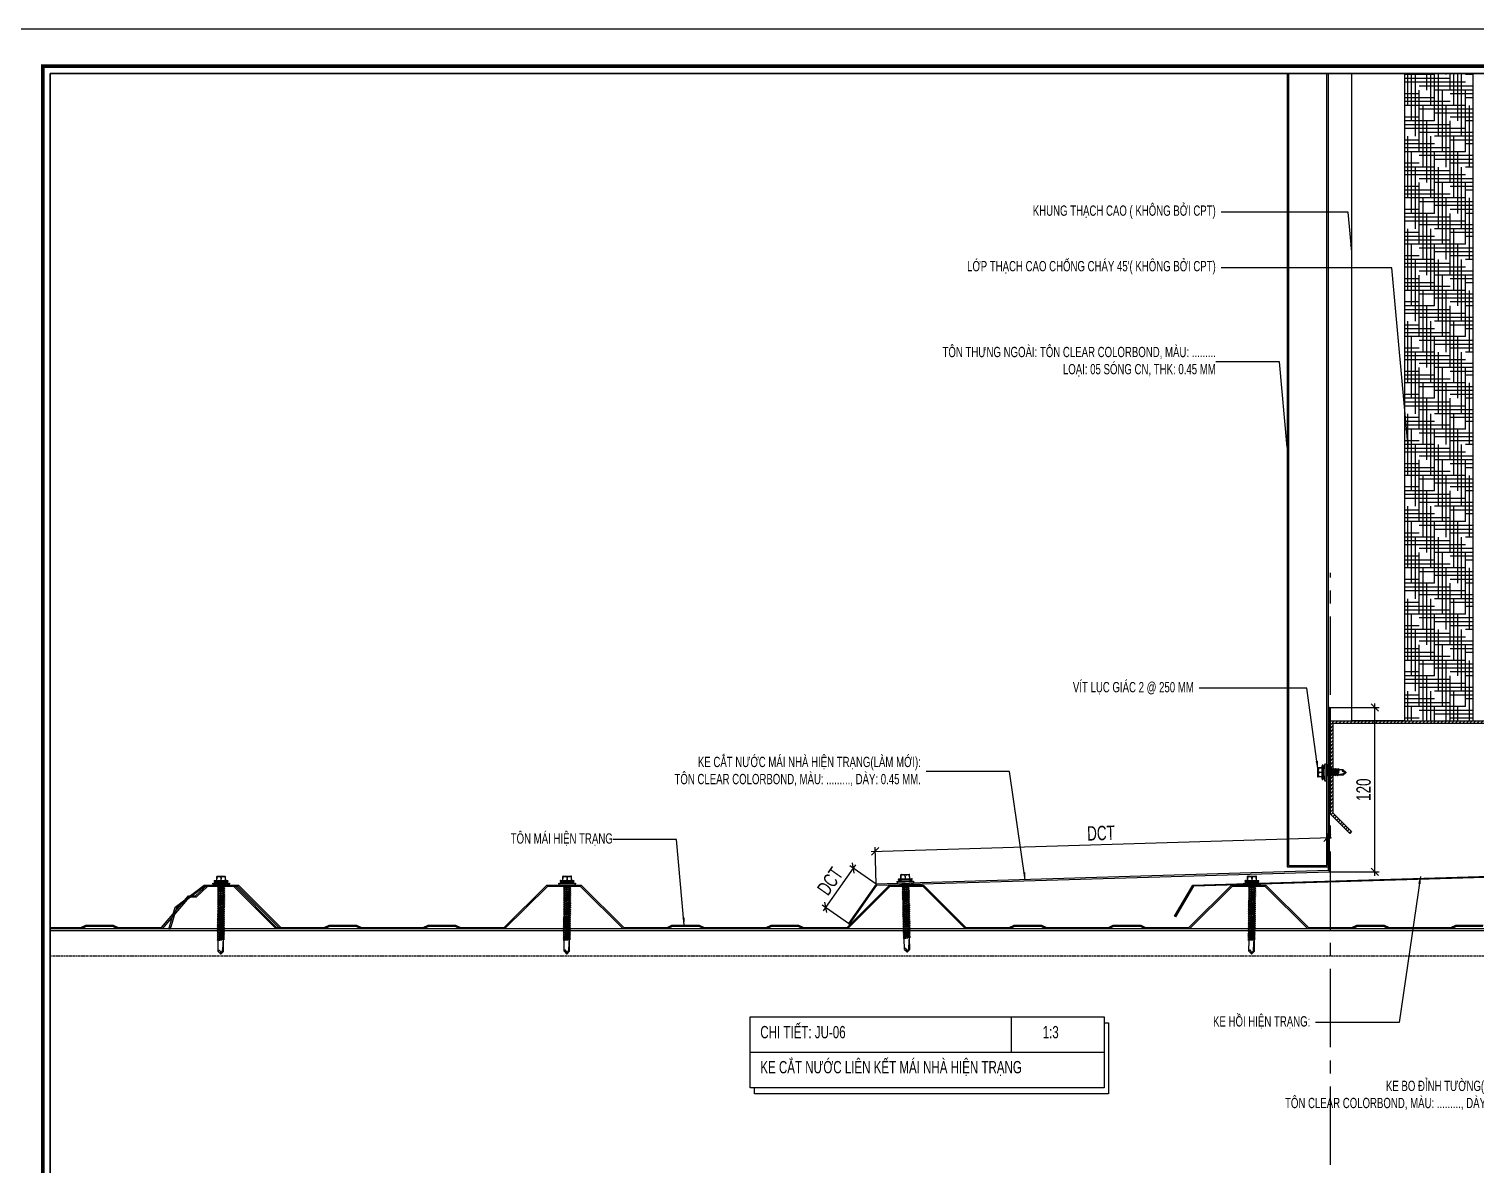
# Model space of a CAD drawing. Header units: inches. Extents: x 315041 to 662841, y -45540 to -35018.
# Drawn here: x 333180.6 to 333532.7, y -36966.4 to -36690 of the extents above; entities that cross this region are included whole.
import ezdxf

# ---------------------------------------------------------------- set-up
doc = ezdxf.new("R2010")
doc.units = ezdxf.units.IN
doc.header["$MEASUREMENT"] = 0
doc.linetypes.add('CENTER2', pattern=[28.575, 19.05, -3.175, 3.175, -3.175])
doc.linetypes.add('HIDDEN', pattern=[0.375, 0.25, -0.125])
for name, color, linetype in [('2', 2, 'Continuous'), ('3', 3, 'Continuous'), ('7', 7, 'Continuous'), ('BAO KHUNG', 31, 'Continuous'), ('flashing', 6, 'Continuous'), ('STRUCTURE', 1, 'Continuous')]:
    doc.layers.add(name, color=color, linetype=linetype)
doc.styles.add('ST1H', font='vnshxh.shx', dxfattribs={"width": 0.7})
doc.dimstyles.new('3', dxfattribs={"dimtxt": 3.5, "dimasz": 1.8, "dimexe": 1, "dimexo": 0, "dimgap": 1, "dimtad": 1, "dimdec": 0, "dimlfac": 3, "dimzin": 0, "dimdsep": 46, "dimtxsty": 'ST1H', "dimblk": 'OBLIQUE', "dimcen": 1, "dimdle": 1, "dimclrd": 8, "dimclre": 8, "dimclrt": 3, "dimadec": 0, "dimazin": 0, "dimtfac": 1, "dimtdec": 0, "dimtix": 1, "dimtofl": 0, "dimtmove": 1, "dimatfit": 3, "dimfxl": 0.18, "dimtolj": 1, "dimtzin": 0, "dimlwd": -1, "dimlwe": -1, "dimarcsym": 1})

# ---------------------------------------------------------------- blocks, each defined once
blk = doc.blocks.new('A$C75D82031')
at = {"layer": '2', "color": 157, "linetype": 'Continuous'}
blk.add_lwpolyline([(0, 420), (594, 420), (594, 0), (0, 0)], close=True, dxfattribs=at)
at = {"layer": '7', "color": 147, "linetype": 'Continuous'}
blk.add_lwpolyline([(12.33, 57.61), (581.67, 57.61), (581.67, 409.19), (12.33, 409.19)], close=True, dxfattribs=at)
at = {"layer": 'BAO KHUNG', "color": 167, "linetype": 'Continuous', "const_width": 0.871}
blk.add_lwpolyline([(10.59, 9.07), (583.41, 9.07), (583.41, 410.93), (10.59, 410.93)], close=True, dxfattribs=at)
blk = doc.blocks.new('_Oblique')
at = {"color": 0, "linetype": 'ByBlock', "lineweight": -2}
blk.add_line((-0.5, -0.5), (0.5, 0.5), dxfattribs=at)
blk = doc.blocks.new('Short_Self_drilling')
at = {"layer": 'STRUCTURE', "color": 1, "linetype": 'Continuous'}
for p, q in [((6.4, 1.7), (-6.4, 1.7)), ((5.1, 3.8), (-5.1, 3.8)), ((-2.6, 2.9), (-5.1, 2.9)), ((-3.4, 3.8), (-3.4, 6.8)), ((3, 7.2), (-3, 7.2)), ((2.6, 2.9), (-2.6, 2.9)), ((-2.1, 2.8), (-2.1, 2.9)), ((6.3, 0), (0, 0)), ((2.2, 2.8), (2.2, 2.9)), ((2.2, -0.5), (2.2, 0)), ((5.1, 2.9), (2.6, 2.9)), ((3.4, 3.8), (3.4, 6.8)), ((3, -1.2), (-2.7, -0.2)), ((3, -2.7), (-2.7, -1.8)), ((3, -4.2), (-2.7, -3.3)), ((3, -5.8), (-2.7, -4.8)), ((3, -7.3), (-2.7, -6.3)), ((-1.9, -8), (-2.7, -7.9)), ((-2.1, -1.4), (-2.1, -0.9)), ((-2.1, -2.9), (-2.1, -2.4)), ((-2.1, -4.4), (-2.1, -3.9)), ((-2.1, -6), (-2.1, -5.4)), ((-2.1, -7.5), (-2.1, -7)), ((-2.1, -12.3), (-2.1, -8.5)), ((3, -8.8), (-1.1, -8.1)), ((2.1, -12.3), (2.1, -9.1)), ((2.2, -2), (2.2, -1.5)), ((2.2, -3.6), (2.2, -3)), ((2.2, -5.1), (2.2, -4.6)), ((2.2, -6.6), (2.2, -6.1)), ((2.2, -8.1), (2.2, -7.6))]:
    blk.add_line(p, q, dxfattribs=at)
blk.add_lwpolyline([(6.4, 1.3), (6.4, 1.7), (2.1, 2.8), (-2.1, 2.8), (-6.4, 1.7), (-6.4, 1.3)], close=True, dxfattribs=at)
for points in [[(-6.4, 1.3, -0.088869), (-6.3, 0), (0, 0)], [(-0.1, 3.8), (-0.3, 6.2, 0.338878), (-3.1, 6.2), (-3.3, 3.8)], [(3.3, 3.8), (3.1, 6.2, 0.338878), (0.3, 6.2), (0.1, 3.8)], [(-0.1, -14), (-1, -12.2, -0.148657), (-1.4, -11.2), (-2, -7.7, -0.815006), (-1.2, -7.8, 0.150833), (-0.8, -8.7)], [(2.1, -12.3), (0.2, -14.2, -0.333596), (-0.2, -14.2), (-2.1, -12.3)], [(2.1, -12.3), (1.7, -11.7, 0.52242), (0.9, -11.7), (-0.2, -14.2)]]:
    blk.add_lwpolyline(points, format="xyb", dxfattribs=at)
for points in [[(3, -1.2), (2.2, -1.5), (-2.1, -0.8), (-2.7, -0.2), (-2.4, 0)], [(3, -2.7), (2.2, -3), (-2.1, -2.4), (-2.7, -1.8), (-2.1, -1.4), (2.2, -2), (3, -2.7)], [(3, -4.2), (2.2, -4.6), (-2.1, -3.9), (-2.7, -3.3), (-2.1, -2.9), (2.2, -3.6), (3, -4.2)], [(3, -5.8), (2.2, -6.1), (-2.1, -5.4), (-2.7, -4.8), (-2.1, -4.4), (2.2, -5.1), (3, -5.8)], [(3, -7.3), (2.2, -7.6), (-2.1, -7), (-2.7, -6.3), (-2.1, -6), (2.2, -6.6), (3, -7.3)], [(-1.8, -8.5), (-2.1, -8.5), (-2.7, -7.9), (-2.1, -7.5), (-1.8, -7.5)], [(-1.3, -7.6), (2.2, -8.1), (3, -8.8)], [(-1.2, 0), (2.2, -0.5), (3, -1.2)], [(3, -8.8), (2.2, -9.1), (-0.8, -8.7)]]:
    blk.add_lwpolyline(points, dxfattribs=at)
for centre, radius, start, end in [((-5, 3.3), 0.455, 109.7949, 250.2674), ((-3, 6.8), 0.429, 90.0311, 180.0311), ((3, 6.8), 0.429, 0.0311, 90.0311), ((5.1, 3.3), 0.435, 279.7276, 80.3347), ((10, 0.2), 3.74, 162.2963, 182.6103)]:
    blk.add_arc(centre, radius, start, end, dxfattribs=at)
blk = doc.blocks.new('A$C26A6701F')
at = {"layer": 'STRUCTURE', "color": 1, "linetype": 'Continuous'}
for p, q in [((0.4, 17.84), (3.6, 17.84)), ((0.93, 17.84), (0.93, 18.77)), ((0.97, 17.84), (1.03, 18.61)), ((1.07, 18.91), (2.93, 18.91)), ((1.91, 18.61), (1.97, 17.84)), ((2.04, 17.84), (2.1, 18.61)), ((2.97, 18.61), (3.04, 17.84)), ((3.07, 17.84), (3.07, 18.77)), ((0, 17.21), (1.33, 17.54)), ((0, 17.08), (0, 17.21)), ((0, 17.21), (4, 17.21)), ((4, 17.08), (0, 17.08)), ((3.94, 16.71), (0.06, 16.71)), ((0.4, 17.57), (1.2, 17.57)), ((1.12, 14.3), (2.9, 14.57)), ((1.39, 14.5), (1.12, 14.3)), ((1.12, 14.3), (1.38, 14.19)), ((1.12, 13.82), (2.9, 14.1)), ((1.13, 15.25), (2.9, 15.52)), ((1.39, 15.45), (1.13, 15.25)), ((1.13, 15.25), (1.39, 15.14)), ((1.13, 14.77), (2.9, 15.05)), ((1.39, 14.98), (1.13, 14.77)), ((1.13, 14.77), (1.39, 14.66)), ((1.19, 16.71), (1.14, 16.67)), ((1.14, 16.67), (1.4, 16.71)), ((1.14, 16.67), (1.4, 16.56)), ((1.14, 16.2), (2.91, 16.47)), ((1.4, 16.4), (1.14, 16.2)), ((1.14, 16.2), (1.39, 16.09)), ((1.14, 15.72), (2.91, 16)), ((1.4, 15.93), (1.14, 15.72)), ((1.14, 15.72), (1.39, 15.61)), ((1.2, 17.57), (2.8, 17.57)), ((1.33, 17.54), (1.33, 17.57)), ((1.33, 17.54), (2.67, 17.54)), ((1.38, 14.19), (2.72, 14.38)), ((1.38, 14.03), (1.38, 14.19)), ((1.39, 16.09), (2.73, 16.28)), ((1.39, 15.93), (1.39, 16.09)), ((1.39, 15.61), (2.73, 15.81)), ((2.7, 15.64), (1.39, 15.45)), ((1.39, 15.45), (1.39, 15.61)), ((1.39, 15.14), (2.73, 15.33)), ((2.7, 15.16), (1.39, 14.98)), ((1.39, 14.98), (1.39, 15.14)), ((1.39, 14.66), (2.73, 14.86)), ((2.7, 14.69), (1.39, 14.5)), ((1.39, 14.5), (1.39, 14.67)), ((2.7, 14.21), (1.39, 14.03)), ((1.4, 16.56), (2.42, 16.71)), ((2.71, 16.59), (1.4, 16.4)), ((1.4, 16.4), (1.4, 16.56)), ((2.71, 16.11), (1.4, 15.93)), ((2.67, 17.54), (2.67, 17.57)), ((2.67, 17.54), (4, 17.21)), ((2.7, 15.64), (2.7, 15.8)), ((2.7, 15.64), (2.9, 15.52)), ((2.7, 15.16), (2.7, 15.33)), ((2.7, 15.16), (2.9, 15.05)), ((2.7, 14.69), (2.7, 14.85)), ((2.7, 14.69), (2.9, 14.57)), ((2.7, 14.21), (2.7, 14.38)), ((2.7, 14.21), (2.9, 14.1)), ((2.71, 16.59), (2.71, 16.71)), ((2.71, 16.59), (2.91, 16.47)), ((2.71, 16.11), (2.71, 16.28)), ((2.71, 16.11), (2.91, 16)), ((2.72, 14.38), (2.9, 14.57)), ((2.72, 13.91), (2.9, 14.1)), ((2.73, 16.28), (2.91, 16.47)), ((2.73, 15.81), (2.91, 16)), ((2.73, 15.33), (2.9, 15.52)), ((2.73, 14.86), (2.9, 15.05)), ((2.8, 17.57), (3.6, 17.57)), ((4, 17.21), (4, 17.08)), ((1.09, 10.98), (2.86, 11.25)), ((1.35, 11.18), (1.09, 10.98)), ((1.09, 10.98), (1.35, 10.87)), ((1.09, 10.5), (2.86, 10.78)), ((1.35, 10.71), (1.09, 10.5)), ((1.1, 11.93), (2.88, 12.2)), ((1.36, 12.13), (1.1, 11.93)), ((1.1, 11.93), (1.36, 11.82)), ((1.1, 11.45), (2.87, 11.73)), ((1.36, 11.66), (1.1, 11.45)), ((1.1, 11.45), (1.36, 11.34)), ((1.11, 12.88), (2.89, 13.15)), ((1.38, 13.08), (1.11, 12.88)), ((1.11, 12.88), (1.37, 12.77)), ((1.11, 12.4), (2.88, 12.68)), ((1.37, 12.61), (1.11, 12.4)), ((1.11, 12.4), (1.37, 12.29)), ((1.39, 14.03), (1.12, 13.82)), ((1.12, 13.82), (1.38, 13.72)), ((1.12, 13.35), (2.89, 13.63)), ((1.38, 13.56), (1.12, 13.35)), ((1.12, 13.35), (1.38, 13.24)), ((2.66, 11.37), (1.35, 11.18)), ((1.35, 11.18), (1.36, 11.34)), ((1.35, 10.87), (2.69, 11.06)), ((2.66, 10.89), (1.35, 10.71)), ((1.35, 10.71), (1.35, 10.87)), ((1.35, 10.39), (2.69, 10.59)), ((2.68, 12.32), (1.36, 12.13)), ((1.36, 11.82), (2.7, 12.01)), ((2.67, 11.84), (1.36, 11.66)), ((1.36, 11.66), (1.36, 11.82)), ((1.36, 11.34), (2.7, 11.54)), ((1.37, 12.77), (2.71, 12.96)), ((2.68, 12.79), (1.37, 12.61)), ((1.37, 12.61), (1.37, 12.77)), ((1.37, 12.29), (2.71, 12.49)), ((1.37, 12.13), (1.37, 12.29)), ((1.38, 13.72), (2.72, 13.91)), ((2.69, 13.74), (1.38, 13.56)), ((1.38, 13.56), (1.38, 13.72)), ((1.38, 13.24), (2.72, 13.44)), ((2.69, 13.27), (1.38, 13.08)), ((1.38, 13.24), (1.38, 13.08)), ((2.66, 11.37), (2.67, 11.53)), ((2.66, 11.37), (2.86, 11.25)), ((2.66, 10.89), (2.67, 11.06)), ((2.66, 10.89), (2.86, 10.78)), ((2.66, 10.42), (2.66, 10.58)), ((2.67, 11.84), (2.67, 12.01)), ((2.67, 11.84), (2.87, 11.73)), ((2.68, 12.79), (2.68, 12.96)), ((2.68, 12.79), (2.88, 12.68)), ((2.68, 12.32), (2.68, 12.48)), ((2.68, 12.32), (2.88, 12.2)), ((2.69, 13.74), (2.69, 13.91)), ((2.69, 13.74), (2.89, 13.63)), ((2.69, 13.43), (2.69, 13.27)), ((2.69, 13.27), (2.89, 13.15)), ((2.69, 11.06), (2.86, 11.25)), ((2.69, 10.59), (2.86, 10.78)), ((2.7, 12.01), (2.88, 12.2)), ((2.7, 11.54), (2.87, 11.73)), ((2.71, 12.96), (2.89, 13.15)), ((2.71, 12.49), (2.88, 12.68)), ((2.72, 13.44), (2.89, 13.63)), ((1.06, 8.13), (2.84, 8.41)), ((1.33, 8.34), (1.06, 8.13)), ((1.06, 8.13), (1.32, 8.02)), ((1.06, 7.65), (2.83, 7.93)), ((1.32, 7.86), (1.06, 7.65)), ((1.06, 7.65), (1.32, 7.55)), ((1.06, 7.18), (2.83, 7.46)), ((1.32, 7.39), (1.06, 7.18)), ((1.06, 7.18), (1.32, 7.07)), ((1.07, 8.6), (2.84, 8.88)), ((1.33, 8.81), (1.07, 8.6)), ((1.07, 8.6), (1.33, 8.5)), ((1.08, 9.55), (2.86, 9.83)), ((1.34, 9.76), (1.08, 9.55)), ((1.08, 9.55), (1.34, 9.45)), ((1.08, 9.08), (2.85, 9.36)), ((1.34, 9.29), (1.08, 9.08)), ((1.08, 9.08), (1.34, 8.97)), ((1.09, 10.5), (1.35, 10.39)), ((1.09, 10.03), (2.86, 10.3)), ((1.35, 10.23), (1.09, 10.03)), ((1.09, 10.03), (1.34, 9.92)), ((2.63, 7.1), (1.31, 6.91)), ((1.32, 8.02), (2.66, 8.22)), ((2.63, 8.05), (1.32, 7.86)), ((1.32, 7.86), (1.32, 8.02)), ((1.32, 7.55), (2.66, 7.74)), ((2.63, 7.57), (1.32, 7.39)), ((1.32, 7.39), (1.32, 7.55)), ((1.32, 7.07), (2.66, 7.27)), ((1.32, 6.91), (1.32, 7.07)), ((2.64, 9), (1.33, 8.81)), ((1.33, 8.81), (1.34, 8.97)), ((1.33, 8.5), (2.67, 8.69)), ((2.64, 8.52), (1.33, 8.34)), ((1.33, 8.34), (1.33, 8.5)), ((1.34, 9.92), (2.68, 10.11)), ((2.65, 9.95), (1.34, 9.76)), ((1.34, 9.92), (1.34, 9.76)), ((1.34, 9.45), (2.68, 9.64)), ((2.65, 9.47), (1.34, 9.29)), ((1.34, 9.29), (1.34, 9.45)), ((1.34, 8.97), (2.67, 9.17)), ((2.66, 10.42), (1.35, 10.23)), ((1.35, 10.23), (1.35, 10.39)), ((2.63, 8.05), (2.63, 8.21)), ((2.63, 8.05), (2.83, 7.93)), ((2.63, 7.57), (2.63, 7.74)), ((2.63, 7.57), (2.83, 7.46)), ((2.63, 7.1), (2.63, 7.26)), ((2.63, 7.1), (2.83, 6.98)), ((2.64, 9), (2.64, 9.16)), ((2.64, 9), (2.84, 8.88)), ((2.64, 8.52), (2.64, 8.69)), ((2.64, 8.52), (2.84, 8.41)), ((2.65, 10.1), (2.65, 9.95)), ((2.65, 9.95), (2.86, 9.83)), ((2.65, 9.47), (2.65, 9.64)), ((2.65, 9.47), (2.85, 9.36)), ((2.66, 10.42), (2.86, 10.3)), ((2.66, 8.22), (2.84, 8.41)), ((2.66, 7.74), (2.83, 7.93)), ((2.66, 7.27), (2.83, 7.46)), ((2.67, 9.17), (2.85, 9.36)), ((2.67, 8.69), (2.84, 8.88)), ((2.68, 10.11), (2.86, 10.3)), ((2.68, 9.64), (2.86, 9.83)), ((1.02, 3.86), (2.8, 4.14)), ((1.28, 4.07), (1.02, 3.86)), ((1.02, 3.86), (1.28, 3.75)), ((1.28, 3.59), (1.02, 3.38)), ((1.02, 3.38), (2.31, 3.59)), ((1.03, 4.81), (2.81, 5.09)), ((1.29, 5.02), (1.03, 4.81)), ((1.03, 4.81), (1.29, 4.7)), ((1.03, 4.33), (2.8, 4.61)), ((1.29, 4.54), (1.03, 4.33)), ((1.03, 4.33), (1.28, 4.23)), ((1.04, 5.76), (2.81, 6.03)), ((1.3, 5.96), (1.04, 5.76)), ((1.04, 5.76), (1.3, 5.65)), ((1.04, 5.28), (2.81, 5.56)), ((1.3, 5.49), (1.04, 5.28)), ((1.04, 5.28), (1.29, 5.17)), ((1.05, 6.71), (2.83, 6.98)), ((1.31, 6.91), (1.05, 6.71)), ((1.05, 6.71), (1.31, 6.6)), ((1.05, 6.23), (2.82, 6.51)), ((1.31, 6.44), (1.05, 6.23)), ((1.05, 6.23), (1.31, 6.12)), ((1.28, 4.23), (2.62, 4.42)), ((2.62, 4.25), (1.28, 4.07)), ((1.28, 4.07), (1.28, 4.23)), ((1.28, 3.75), (2.62, 3.95)), ((1.28, 3.59), (1.28, 3.75)), ((2.35, 3.74), (1.28, 3.59)), ((1.29, 5.17), (2.63, 5.37)), ((2.6, 5.2), (1.29, 5.02)), ((1.29, 5.01), (1.29, 5.17)), ((1.29, 4.7), (2.63, 4.9)), ((2.6, 4.72), (1.29, 4.54)), ((1.29, 4.54), (1.29, 4.7)), ((2.61, 6.15), (1.3, 5.96)), ((1.3, 5.96), (1.31, 6.12)), ((1.3, 5.65), (2.64, 5.84)), ((2.61, 5.67), (1.3, 5.49)), ((1.3, 5.49), (1.3, 5.65)), ((1.31, 6.6), (2.65, 6.79)), ((2.62, 6.62), (1.31, 6.44)), ((1.31, 6.44), (1.31, 6.6)), ((1.31, 6.12), (2.64, 6.32)), ((2.38, 0.96), (2.56, 3.71)), ((2.62, 3.78), (2.52, 3.77)), ((2.54, 3.62), (2.79, 3.66)), ((2.6, 5.2), (2.61, 5.36)), ((2.6, 5.2), (2.81, 5.09)), ((2.6, 4.72), (2.6, 4.89)), ((2.6, 4.72), (2.8, 4.61)), ((2.61, 6.15), (2.62, 6.31)), ((2.61, 6.15), (2.81, 6.03)), ((2.61, 5.67), (2.61, 5.84)), ((2.61, 5.67), (2.81, 5.56)), ((2.61, 3.47), (2.79, 3.66)), ((2.62, 6.62), (2.62, 6.79)), ((2.62, 6.62), (2.82, 6.51)), ((2.62, 4.42), (2.8, 4.61)), ((2.62, 4.25), (2.62, 4.41)), ((2.8, 4.14), (2.62, 4.25)), ((2.62, 3.95), (2.8, 4.14)), ((2.62, 3.78), (2.62, 3.95)), ((2.79, 3.66), (2.62, 3.78)), ((2.63, 5.37), (2.81, 5.56)), ((2.63, 4.9), (2.81, 5.09)), ((2.64, 6.32), (2.82, 6.51)), ((2.64, 5.84), (2.81, 6.03)), ((2.65, 6.79), (2.83, 6.98)), ((1.02, 3.38), (1.28, 3.28)), ((1.27, 0.62), (1.28, 3.28)), ((1.27, 0.62), (1.41, 0.81)), ((1.27, 0.62), (1.88, 0.02)), ((1.28, 3.28), (2.21, 3.41)), ((1.67, 0.81), (1.98, 0.02)), ((1.96, 0.08), (2.26, 0.64)), ((1.98, 0.02), (2.6, 0.61)), ((2.52, 3.46), (2.61, 3.47)), ((2.6, 0.61), (2.61, 3.47))]:
    blk.add_line(p, q, dxfattribs=at)
for centre, major_axis, ratio, start_param, end_param in [((0.42, 17.71), (0.0956, 0.0956), 1, 0.954633, 3.757756), ((1.07, 18.77), (-0.0943, 0.0943), 1, -0.785398, 0.785398), ((1.47, 18.04), (0.508, 0.508), 1, 0.131933, 1.438864), ((2.54, 18.04), (0.508, 0.508), 1, 0.131933, 1.438864), ((2.93, 18.77), (-0.0943, 0.0943), 1, 3.926991, 5.497787), ((3.55, 17.71), (-0.1, 0.1), 1, 2.701137, 5.152845), ((-1.11, 16.72), (-0.822, 0.822), 1, 3.915086, 4.236522), ((5.1, 16.72), (-1.15, 0.17), 0.90746, -0.177273, 0.177273), ((1.82, 3.74), (0.363, 0.363), 1, 4.808661, 5.407478), ((2.44, 3.68), (0.0836, 0.0836), 1, 5.766736, 8.502032), ((1.54, 0.72), (0.111, 0.111), 1, 6.085329, 8.011019), ((1.93, 0.09), (0.0625, 0.0625), 1, 3.247504, 4.535451), ((1.79, 0.99), (0.416, 0.416), 1, 4.859665, 5.449971)]:
    blk.add_ellipse(centre, major_axis=major_axis, ratio=ratio, start_param=start_param, end_param=end_param, dxfattribs=at)
blk = doc.blocks.new('*D722')
at = {"color": 8, "linetype": 'Continuous', "transparency": 16777216}
for p, q in [((333381.77, -36893.35), (333373.87, -36904.58)), ((333386.78, -36898.09), (333380.38, -36893.59)), ((333380.03, -36907.69), (333373.63, -36903.19))]:
    blk.add_line(p, q, dxfattribs=at)
at = {"layer": 'Defpoints', "color": 0, "transparency": 16777216}
for p in [(333386.78, -36898.09), (333374.45, -36903.76), (333380.03, -36907.69)]:
    blk.add_point(p, dxfattribs=at)
at = {"color": 8, "transparency": 16777216, "xscale": 1.8, "yscale": 1.8, "zscale": 1.8}
for p, rotation in [((333381.2, -36894.16), 54.87707899798811), ((333374.45, -36903.76), 234.8770789979881)]:
    blk.add_blockref('_Oblique', p, dxfattribs=dict(at, rotation=rotation))
at = {"color": 3, "transparency": 16777216, "insert": (333375.57, -36897.38), "char_height": 3.5, "attachment_point": 5, "rotation": 54.8771, "style": 'ST1H'}
blk.add_mtext('\\A1;dct', dxfattribs=at)
blk = doc.blocks.new('*D724')
at = {"color": 8, "linetype": 'Continuous', "transparency": 16777216}
for p, q in [((333496.8, -36894.8), (333496.53, -36885.78)), ((333385.54, -36890.1), (333497.56, -36886.75)), ((333386.78, -36898.09), (333386.51, -36889.08))]:
    blk.add_line(p, q, dxfattribs=at)
at = {"layer": 'Defpoints', "color": 0, "transparency": 16777216}
for p in [(333496.56, -36886.78), (333496.8, -36894.8), (333386.78, -36898.09)]:
    blk.add_point(p, dxfattribs=at)
at = {"color": 8, "transparency": 16777216, "xscale": 1.8, "yscale": 1.8, "zscale": 1.8}
for p, rotation in [((333496.56, -36886.78), 1.71639177755879), ((333386.54, -36890.07), 181.7163917775588)]:
    blk.add_blockref('_Oblique', p, dxfattribs=dict(at, rotation=rotation))
at = {"color": 3, "transparency": 16777216, "insert": (333441.47, -36885.68), "char_height": 3.5, "attachment_point": 5, "rotation": 1.7164, "style": 'ST1H'}
blk.add_mtext('\\A1;dct', dxfattribs=at)
blk = doc.blocks.new('*D725')
at = {"color": 8, "linetype": 'Continuous', "transparency": 16777216}
for p, q in [((333508.13, -36896.07), (333508.13, -36854.13)), ((333497.05, -36855.13), (333509.13, -36855.13)), ((333497.05, -36895.07), (333509.13, -36895.07))]:
    blk.add_line(p, q, dxfattribs=at)
at = {"layer": 'Defpoints', "color": 0, "transparency": 16777216}
for p in [(333497.05, -36855.13), (333508.13, -36855.13), (333497.05, -36895.07)]:
    blk.add_point(p, dxfattribs=at)
at = {"color": 8, "transparency": 16777216, "xscale": 1.8, "yscale": 1.8, "zscale": 1.8}
for p, rotation in [((333508.13, -36855.13), 90), ((333508.13, -36895.07), 270)]:
    blk.add_blockref('_Oblique', p, dxfattribs=dict(at, rotation=rotation))
at = {"color": 3, "transparency": 16777216, "insert": (333505.38, -36875.1), "char_height": 3.5, "attachment_point": 5, "rotation": 90, "style": 'ST1H'}
blk.add_mtext('\\A1;120', dxfattribs=at)

msp = doc.modelspace()

# ---------------------------------------------------------------- hatches: boundary and pattern name
h = msp.add_hatch()
h.set_pattern_fill('HOUND', color=8, scale=15, angle=90, style=0)
h.set_pattern_definition([(90, (299105.164, -366749.8918), (-0.9375, 3.75), [15, -7.5]), (180, (299105.164, -366749.8918), (3.75, -0.9375), [15, -7.5])])
h.paths.add_polyline_path([(333532.0035, -36858.3531), (333532.0035, -36700.8371), (333515.3369, -36700.8371), (333515.3369, -36858.3531)])
h = msp.add_hatch()
h.set_pattern_fill('ANSI31', color=94, scale=5, angle=90, style=0)
h.set_pattern_definition([(225, (201276.2629, 424121.2715), (-0.44194173824, 0.44194173824), [])])
h.paths.add_polyline_path([(333497.2841, -36881.0198), (333497.2841, -36858.3531), (333563.3174, -36858.3531), (333563.3174, -36836.5821), (333558.7888, -36832.0536), (333559.2367, -36831.6057), (333563.9507, -36836.3198), (333563.9507, -36858.9864), (333497.9174, -36858.9864), (333497.9174, -36880.7574), (333502.4459, -36885.286), (333501.9981, -36885.7338)])

# ---------------------------------------------------------------- linework, layer by layer
at = {"color": 9}
msp.add_line((333419.6285, -36930.3922), (333419.6285, -36939.0168), dxfattribs=at)
at = {"color": 8}
for points in [[(333185.7734, -36700.8371), (333755.1113, -36700.8371), (333755.1113, -37052.4169), (333185.7734, -37052.4169)], [(333532.0035, -36858.3531), (333532.0035, -36700.8371), (333515.3369, -36700.8371), (333515.3369, -36858.3531)]]:
    msp.add_lwpolyline(points, close=True, dxfattribs=at)
at = {"color": 1, "true_color": 0xfa051e}
msp.add_lwpolyline([(333502.5035, -36700.8371), (333515.3369, -36700.8371), (333515.3369, -36858.3531), (333502.5035, -36858.3531)], close=True, dxfattribs=at)
at = {"color": 94}
msp.add_lwpolyline([(333497.2841, -36881.0198), (333497.2841, -36858.3531), (333563.3174, -36858.3531), (333563.3174, -36836.5821), (333558.7888, -36832.0536), (333559.2367, -36831.6057), (333563.9507, -36836.3198), (333563.9507, -36858.9864), (333497.9174, -36858.9864), (333497.9174, -36880.7574), (333502.4459, -36885.286), (333501.9981, -36885.7338)], close=True, dxfattribs=at)
at = {"color": 3, "ltscale": 15}
for points in [[(333185.7734, -36908.6361), (333193.2904, -36908.6361), (333194.4983, -36908.037), (333201.1545, -36908.037), (333202.3625, -36908.6361), (333212.8973, -36908.6361), (333219.4884, -36900.9402), (333221.1524, -36900.9402), (333223.9642, -36898.319), (333230.6204, -36898.319), (333240.9021, -36908.6176), (333244.8593, -36908.6176), (333244.8593, -36908.9694), (333240.7906, -36908.9694), (333230.489, -36898.6523), (333224.0955, -36898.6523), (333221.2837, -36901.2736), (333219.6418, -36901.2736), (333213.0507, -36908.9694), (333202.2844, -36908.9694), (333201.0764, -36908.3703), (333194.5764, -36908.3703), (333193.3685, -36908.9694), (333185.7734, -36908.9694)], [(333534.4097, -36908.3703), (333527.9098, -36908.3703), (333526.7018, -36908.9694), (333511.5116, -36908.9694), (333510.3036, -36908.3703), (333503.8037, -36908.3703), (333502.5957, -36908.9694), (333491.8453, -36908.9694), (333481.4602, -36898.6523), (333473.4017, -36898.6523), (333463.0166, -36908.9694), (333452.2662, -36908.9694), (333451.0583, -36908.3703), (333444.5583, -36908.3703), (333443.3503, -36908.9694), (333428.1601, -36908.9694), (333426.9522, -36908.3703), (333420.4522, -36908.3703), (333419.2443, -36908.9694), (333408.4931, -36908.9694), (333398.186, -36898.6523), (333390.129, -36898.6523), (333379.8218, -36908.9694), (333368.9853, -36908.9694), (333367.7773, -36908.3703), (333361.2774, -36908.3703), (333360.0694, -36908.9694), (333344.8792, -36908.9694), (333343.6712, -36908.3703), (333337.1713, -36908.3703), (333335.9633, -36908.9694), (333325.2129, -36908.9694), (333314.8278, -36898.6523), (333306.7693, -36898.6523), (333296.3842, -36908.9694), (333285.5484, -36908.9694), (333284.3404, -36908.3703), (333277.8405, -36908.3703), (333276.6325, -36908.9694), (333261.4423, -36908.9694), (333260.2343, -36908.3703), (333253.7344, -36908.3703), (333252.5264, -36908.9694), (333241.7753, -36908.9694), (333231.4682, -36898.6523), (333223.3855, -36898.6523), (333216.5393, -36903.8688), (333214.9658, -36909.0329), (333214.6324, -36909.0329), (333216.206, -36903.7037), (333223.273, -36898.319), (333231.6063, -36898.319), (333241.9135, -36908.6361), (333252.4483, -36908.6361), (333253.6563, -36908.037), (333260.3125, -36908.037), (333261.5204, -36908.6361), (333276.5544, -36908.6361), (333277.7624, -36908.037), (333284.4185, -36908.037), (333285.6265, -36908.6361), (333296.2468, -36908.6361), (333306.6319, -36898.319), (333314.9652, -36898.319), (333325.3503, -36908.6361), (333335.8852, -36908.6361), (333337.0932, -36908.037), (333343.7493, -36908.037), (333344.9573, -36908.6361), (333359.9913, -36908.6361), (333361.1992, -36908.037), (333367.8554, -36908.037), (333369.0634, -36908.6361), (333379.6837, -36908.6361), (333389.9908, -36898.319), (333398.3241, -36898.319), (333408.6313, -36908.6361), (333419.1661, -36908.6361), (333420.3741, -36908.037), (333427.0303, -36908.037), (333428.2383, -36908.6361), (333443.2722, -36908.6361), (333444.4802, -36908.037), (333451.1364, -36908.037), (333452.3443, -36908.6361), (333462.8792, -36908.6361), (333473.2643, -36898.319), (333481.5976, -36898.319), (333491.9827, -36908.6361), (333502.5176, -36908.6361), (333503.7256, -36908.037), (333510.3817, -36908.037), (333511.5897, -36908.6361), (333526.6237, -36908.6361), (333527.8317, -36908.037), (333534.4878, -36908.037)]]:
    msp.add_lwpolyline(points, dxfattribs=at)
at = {"color": 94}
for points in [[(333185.7734, -36975.6361), (333574.1239, -36975.6361), (333574.1239, -36908.9694), (333185.7734, -36908.9694)], [(333574.1239, -36909.4694), (333185.7734, -36909.4694)]]:
    msp.add_lwpolyline(points, dxfattribs=at)
at = {"color": 94, "linetype": 'HIDDEN'}
msp.add_lwpolyline([(333574.1239, -36915.6361), (333185.7734, -36915.6361)], dxfattribs=at)
at = {"layer": '3'}
for points in [[(333486.8082, -36700.8371), (333486.8082, -36893.9032), (333496.8022, -36893.9032), (333496.8022, -36700.8371)], [(333487.1415, -36700.8371), (333487.1415, -36893.5698), (333496.4689, -36893.5698), (333496.4689, -36700.8371)]]:
    msp.add_lwpolyline(points, dxfattribs=at)
at = {"layer": 'flashing'}
msp.add_lwpolyline([(333496.8022, -36855.1268), (333496.8022, -36894.7961), (333386.7831, -36898.0929), (333380.0323, -36907.6902), (333380.259, -36907.8181), (333386.9301, -36898.3354), (333497.0522, -36895.0694), (333497.0522, -36855.1268)], close=True, dxfattribs=at)
at = {"layer": 'flashing', "color": 160, "true_color": 0x0d55f2}
msp.add_lwpolyline([(333584.3739, -36894.7097), (333584.3739, -36956.6506), (333586.8855, -36959.5599), (333584.2267, -36963.8731), (333584.0328, -36963.7113), (333586.5766, -36959.5846), (333584.1239, -36956.7435), (333584.1239, -36894.9979), (333464.0081, -36898.5603), (333459.6015, -36906.0193), (333459.3978, -36905.8524), (333463.8611, -36898.3178)], close=True, dxfattribs=at)

# ---------------------------------------------------------------- block references
at = {"color": 1}
msp.add_blockref('A$C75D82031', (333173.4423, -37110.027), dxfattribs=at)
at = {"color": 1, "xscale": 0.320000000024784, "yscale": 0.3199999998323619, "zscale": 0.3199999999999999, "rotation": 89.96887244519539}
msp.add_blockref('Short_Self_drilling', (333496.4689, -36870.9026), dxfattribs=at)
at = {"color": 9, "linetype": 'Continuous', "extrusion": (3.8442e-21, -5.24939e-09, 1)}
for p in [(333225.3935, -36915.0491, 0.0003), (333309.5856, -36915.0291, 0.0003), (333476.218, -36915.0291, 0.0003)]:
    msp.add_blockref('A$C26A6701F', p, dxfattribs=at)
at = {"color": 9, "linetype": 'Continuous', "extrusion": (1.57231e-10, -5.24703e-09, 1), "rotation": 1.716391777068075}
msp.add_blockref('A$C26A6701F', (333392.4119, -36914.6419, 0.0002), dxfattribs=at)

# ---------------------------------------------------------------- dimensions: what is measured, and where the dimension line sits
at = {"color": 2}
dim = msp.add_linear_dim(base=(333508.1316, -36855.1268), p1=(333497.0522, -36895.0694), p2=(333497.0522, -36855.1268), angle=90, dimstyle='3', dxfattribs=at)
dim.commit()
dim.dimension.update_dxf_attribs({"geometry": '*D725', "text_midpoint": (333505.3816, -36875.0981)})
for p2, distance, picture, middle in [((333496.8022, -36894.7961), 8.0218, '*D724', (333441.47, -36885.6775)), ((333380.0323, -36907.6902), -6.8278, '*D722', (333375.5738, -36897.3811))]:
    dim = msp.add_aligned_dim(p1=(333386.7831, -36898.0929), p2=p2, distance=distance, text='dct', dimstyle='3', dxfattribs=at)
    dim.commit()
    dim.dimension.update_dxf_attribs({"geometry": picture, "text_midpoint": middle})

# ---------------------------------------------------------------- leaders
at = {"color": 9}
for points in [[(333516.2376, -36791.7682), (333512.2191, -36748.1099), (333469.4087, -36748.1099)], [(333494.2257, -36869.9599), (333491.5624, -36850.431), (333464.07, -36850.431)], [(333423.0614, -36897.0058), (333419.2476, -36870.6665), (333397.6508, -36870.6665)], [(333519.2106, -36896.1859), (333514.007, -36931.7399), (333492.4102, -36931.7399)]]:
    msp.add_leader(points, dimstyle='3', override={"dimgap": 1, "dimtad": 0}, dxfattribs=at)

# ---------------------------------------------------------------- next in the draw order: texts
at = {"layer": '3', "style": 'ST1H', "bg_fill": 2}
for s, insert, char_height, attachment_point in [("\\A1;líP TH¹CH CAO CHèNG CH¸Y 45'( KH¤NG BëI cpt)", (333469.4087, -36748.1099), 2.5, 6), ('\\A1;t«n th\xadng NGOµI: T¤N CLEAR COLORBOND, mµu: .........\\PlO¹I: 05 SãNG CN, THK: 0.45 MM', (333469.4087, -36770.9805), 2.5, 6), ('\\A1;vÝt lôc gi¸c 2 @ 250 mm', (333464.07, -36850.431), 2.5, 6), ('\\A1;ke c¾t n\xadíc m¸i nhµ hiÖn tr¹ng(lµm míi): \\Pt«n CLEAR COLORBOND, mµu: ........., dµy: 0.45 mm.', (333397.6508, -36870.6665), 2.5, 6), ('\\A1;t«n m¸i hiÖn tr¹ng', (333322.6885, -36887.2493), 2.5, 6), ('\\A1;CHI TIÕT: ju-06', (333358.5917, -36934.1066), 3, 4), ('\\A1;ke håi hiÖn tr¹ng: ', (333492.4102, -36931.7399), 2.5, 6), ('\\A1;ke bo ®Ønh t\xadêng(lµm míi): \\Pt«n CLEAR COLORBOND, mµu: ........., dµy: 0.45 mm.', (333546.2102, -36949.4716), 2.5, 6)]:
    msp.add_mtext(s, dxfattribs=dict(at, insert=insert, char_height=char_height, attachment_point=attachment_point))

# ---------------------------------------------------------------- next in the draw order: linework, layer by layer
at = {"color": 8, "linetype": 'CENTER2'}
msp.add_line((333497.2841, -37023.4955), (333497.2841, -36822.3489), dxfattribs=at)
at = {"color": 9}
for points in [[(333356.1221, -36930.3922), (333442.2636, -36930.3922), (333442.2636, -36947.6414), (333356.1221, -36947.6414)], [(333356.1221, -36930.3922), (333442.2636, -36930.3922), (333442.2636, -36939.0168), (333356.1221, -36939.0168)]]:
    msp.add_lwpolyline(points, close=True, dxfattribs=at)
msp.add_lwpolyline([(333442.2636, -36931.8128), (333443.2862, -36931.8128), (333443.2862, -36949.062), (333357.1448, -36949.062), (333357.1448, -36947.6414)], dxfattribs=at)

# ---------------------------------------------------------------- next in the draw order: leaders
for points in [[(333502.5083, -36744.2625), (333501.619, -36734.6007), (333469.4087, -36734.6007)], [(333486.8082, -36791.7682), (333484.8948, -36770.9805), (333469.4087, -36770.9805)], [(333340.0879, -36908.037), (333338.1745, -36887.2493), (333322.6885, -36887.2493)]]:
    msp.add_leader(points, dimstyle='3', override={"dimgap": 1, "dimtad": 0}, dxfattribs=at)

# ---------------------------------------------------------------- next in the draw order: texts
at = {"layer": '3', "style": 'ST1H', "bg_fill": 2}
for s, insert, char_height, attachment_point in [('\\A1; khung TH¹CH CAO ( KH¤NG BëI cpt)', (333469.4087, -36734.6007), 2.5, 6), ('\\A1;1:3', (333427.2877, -36934.1066), 3, 4), ('\\A1;ke c¾t n\xadíc LI£N KÕT M¸I NHµ HIÖN TR¹NG', (333358.5917, -36942.9363), 3, 4)]:
    msp.add_mtext(s, dxfattribs=dict(at, insert=insert, char_height=char_height, attachment_point=attachment_point))

doc.saveas('drawing.dxf')
